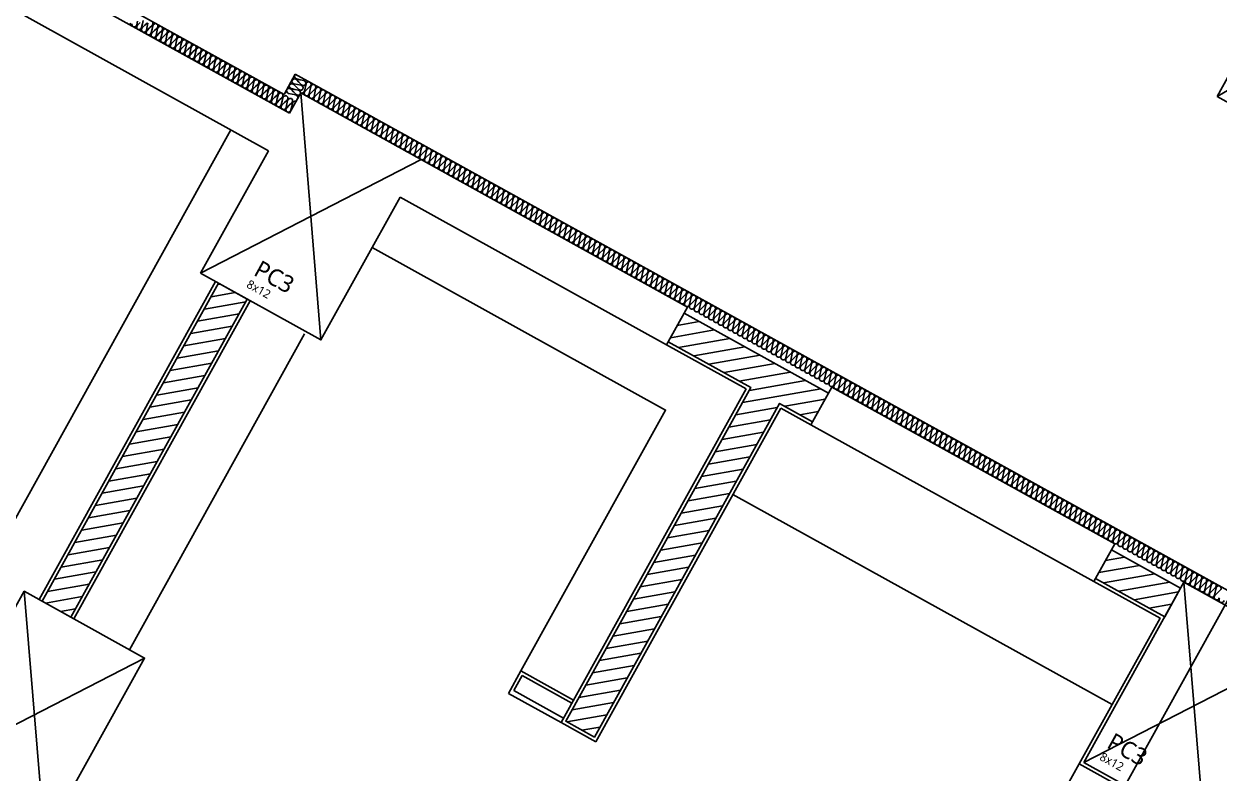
# Model space of a CAD drawing. Header units: millimetres. Extents: x -21000 to 567700, y 435000 to 850800.
# Drawn here: x 264823 to 271770, y 616824 to 621182 of the extents above; entities that cross this region are included whole.
import ezdxf
from ezdxf.xclip import XClip

# ---------------------------------------------------------------- set-up
doc = ezdxf.new("R2010")
doc.units = ezdxf.units.MM
doc.header["$LTSCALE"] = 700
doc.header["$XCLIPFRAME"] = 2
doc.linetypes.add('AB_Pbase$0$주차장기둥$0$CEN', pattern=[62, 60, -1, 0, -1])
doc.layers.get('0').update_dxf_attribs({"color": 2})
doc.layers.add('AB_Pbase$0$CON-106-B2F$0$DEFPOINT', color=247, linetype='Continuous', plot=False)
for name, color, linetype in [('AB_Pbase$0$FIN', 6, 'Continuous'), ('AB_Pbase$0$HAT-BR', 5, 'Continuous'), ('AB_Pbase$0$I-EWAI_FL_STUD', 4, 'Continuous'), ('AB_Pbase$0$INS', 8, 'Continuous'), ('AB_Pbase$0$O-F-BATH', 6, 'Continuous'), ('AB_Pbase$0$WAL', 3, 'Continuous'), ('AB_Pbase$0$XR_지하2층 평면도$0$FIN', 8, 'Continuous'), ('AB_Pbase$0$주차장기둥$0$CEN_P', 244, 'AB_Pbase$0$주차장기둥$0$CEN')]:
    doc.layers.add(name, color=color, linetype=linetype)
doc.styles.add('AB_Pbase$0$CON-106-B2F$0$맑은고딕', font='malgun.ttf')

# ---------------------------------------------------------------- blocks, each defined once
blk = doc.blocks.new('AB_Pbase$0$CON-106-B2F')
for p, q in [((-8820, 6440), (-8820, 4670)), ((-8570, 4670), (-8570, 6440)), ((-8435, 4670), (-8570, 4670)), ((-8435, 4670), (-8435, 2100)), ((-8685, 2100), (-8685, 3870)), ((-8435, 2100), (-8685, 2100))]:
    blk.add_line(p, q)
for points in [[(-12950, 4670), (-12950, 3870), (-11750, 3870), (-11750, 4670), (-12950, 4670)], [(-9635, 4670), (-9635, 3870), (-8685, 3870)], [(-8820, 4670), (-9635, 4670)], [(-5870, 0), (-5870, -600), (-5120, -600)], [(-5470, 0), (-5870, 0)], [(-9635, -1199.9), (-9635, -1999.9), (-8435, -1999.9), (-8435, -1199.9), (-9635, -1199.9)]]:
    blk.add_lwpolyline(points)
blk.add_lwpolyline([(-8435, 1140), (-8685, 1140), (-8685, -740), (-8435, -740)], close=True)
at = {"layer": 'AB_Pbase$0$CON-106-B2F$0$DEFPOINT', "color": 190}
for p, q in [((-11750, 4670), (-12950, 3870)), ((-11750, 3870), (-12950, 4670)), ((-8435, 4670), (-9635, 3870)), ((-8435, 3870), (-9635, 4670)), ((-4870, -600), (-5870, 0)), ((-8435, -1199.9), (-9635, -1999.9)), ((-8435, -1999.9), (-9635, -1199.9))]:
    blk.add_line(p, q, dxfattribs=at)
at = {"layer": 'AB_Pbase$0$CON-106-B2F$0$DEFPOINT', "color": 6, "style": 'AB_Pbase$0$CON-106-B2F$0$맑은고딕'}
for s, height, p in [('8x12', 50, (-9576.9, 4402.6)), ('PC3', 100, (-9494.9, 4402.6)), ('8x12', 50, (-9576.9, -1267.3)), ('PC3', 100, (-9494.9, -1267.3))]:
    blk.add_text(s, height=height, rotation=270, dxfattribs=at).set_placement(p)
blk = doc.blocks.new('AB_Pbase$0$CON-106-B1F')
blk.add_blockref('AB_Pbase$0$CON-106-B2F', (0, 0))
blk = doc.blocks.new('AB_Pbase$0$지하1층 동골조')
at = {"rotation": 60.99999813646934}
blk.add_blockref('AB_Pbase$0$CON-106-B1F', (127660.4, -14071), dxfattribs=at)
blk = doc.blocks.new('AB_Pbase$0$주차장기둥$0$cen 2bl 지하')
at = {"layer": 'AB_Pbase$0$주차장기둥$0$CEN_P', "color": 5}
blk.add_line((-39385.7, 65032.3), (-39385.7, 259360.7), dxfattribs=at)
blk = doc.blocks.new('AB_Pbase$0$주차장기둥')
at = {"rotation": 1.99999810188403}
blk.add_blockref('AB_Pbase$0$주차장기둥$0$cen 2bl 지하', (36991.8, -11666.7), dxfattribs=at)
blk = doc.blocks.new('AB_Pbase')
at = {"layer": 'AB_Pbase$0$HAT-BR'}
h = blk.add_hatch(dxfattribs=at)
h.set_pattern_fill('ANSI31', color=256, scale=20, angle=145)
h.paths.add_polyline_path([(235929.4, 604527.6), (236063.8, 604661.9), (238153, 602571.6), (240063.6, 606018.4), (240229.8, 605926.3), (238280.5, 602409.7), (237010.4, 601140.3), (237826.9, 600323.4), (237692.5, 600189.1), (236741.7, 601140.4), (238029, 602427)])
h.paths.add_polyline_path([(238632.8, 599517.1), (232550.1, 593437.5), (232684.4, 593303.2), (238767.1, 599382.7)])
h.paths.add_polyline_path([(239573, 598576.4), (244422.5, 593724.3), (238339.7, 587644.8), (238205.4, 587779.2), (244153.8, 593724.4), (239438.6, 598442)])
h.paths.add_polyline_path([(253366.3, 576146.8), (254890.9, 574621.3), (254756.5, 574487), (253231.9, 576012.5)], flags=17)
h.paths.add_polyline_path([(246954.3, 581883.1), (245525.6, 580455.2), (245391.3, 580589.5), (246820, 582017.5)])
h.paths.add_polyline_path([(247173.6, 582371), (252407.6, 587602.2), (252541.9, 587467.8), (247308, 582236.6)])
h.paths.add_polyline_path([(260580.1, 582120.7), (261142.4, 583135.1), (260976.2, 583227.2), (260414, 582212.8)], flags=17)
h.paths.add_polyline_path([(263886.9, 576046.1), (264234.4, 575698.5), (264194.3, 575658.4), (265114.4, 575148.5), (265206.5, 575314.6)])
edge = h.paths.add_edge_path()
edge.add_line((263638.9, 581842.7), (261303.6, 583137.2))
edge.add_line((261303.6, 583137.2), (261395.8, 583303.3))
edge.add_line((261395.8, 583303.3), (265930.7, 580789.6))
edge.add_line((265930.7, 580789.6), (269809.1, 587786.6))
edge.add_line((269809.1, 587786.6), (269975.3, 587694.4))
edge.add_line((269975.3, 587694.4), (266096.8, 580697.5))
edge.add_line((266096.8, 580697.5), (266534.1, 580455.1))
edge.add_line((266534.1, 580455.1), (266442, 580288.9))
edge.add_line((266442, 580288.9), (263805.1, 581750.6))
edge.add_line((263638.9, 581842.7), (262485.1, 579761.3))
edge.add_line((263805.1, 581750.6), (261405.4, 577421.6))
edge.add_line((262393, 579595.1), (259935.3, 580957.4))
edge.add_line((262485.1, 579761.3), (259861.3, 581215.7))
edge.add_line((262393, 579595.1), (261239.3, 577513.7))
edge.add_line((259861.3, 581215.7), (259168.1, 579965.2))
edge.add_line((259334.3, 579873.1), (259168.1, 579965.2))
edge.add_line((259935.3, 580957.4), (259334.3, 579873.1))
edge.add_line((261239.3, 577513.7), (258615.4, 578968.1))
edge.add_line((258615.4, 578968.1), (258523.3, 578802))
edge.add_line((258523.3, 578802), (263739.4, 575910.6))
edge.add_line((263739.4, 575910.6), (263879.2, 576050.4))
edge.add_line((263879.2, 576050.4), (261405.4, 577421.6))
edge = h.paths.add_edge_path()
edge.add_line((273761.7, 610263.5), (273411.9, 610457.4))
edge.add_line((273411.9, 610457.4), (273281, 610221.2))
edge.add_line((273281, 610221.2), (271837.9, 611021.2))
edge.add_line((271837.9, 611021.2), (270579.8, 608751.5))
edge.add_line((270579.8, 608751.5), (267899.1, 610237.5))
edge.add_line((267899.1, 610237.5), (268345.1, 611042.1))
edge.add_line((268345.1, 611042.1), (267907.8, 611284.5))
edge.add_line((267907.8, 611284.5), (267461.8, 610479.9))
edge.add_line((267461.8, 610479.9), (264676.1, 612024))
edge.add_line((264676.1, 612024), (266867.4, 615977.3))
edge.add_line((266867.4, 615977.3), (266701.3, 616069.4))
edge.add_line((266701.3, 616069.4), (265295.3, 613533))
edge.add_line((265295.3, 613533), (264945.5, 613726.9))
edge.add_line((264945.5, 613726.9), (264853.4, 613560.7))
edge.add_line((264853.4, 613560.7), (265203.2, 613366.8))
edge.add_line((265203.2, 613366.8), (264417.8, 611949.9))
edge.add_line((264417.8, 611949.9), (276229.5, 605402.6))
edge.add_line((276229.5, 605402.6), (278088.8, 608756.8))
edge.add_line((278088.8, 608756.8), (278565.5, 608492.5))
edge.add_line((278565.5, 608492.5), (278798.2, 608912.4))
edge.add_line((278798.2, 608912.4), (278719.4, 608956))
edge.add_line((278719.4, 608956), (278578.9, 608702.3))
edge.add_line((278578.9, 608702.3), (278093.4, 608971.4))
edge.add_line((278093.4, 608971.4), (278825.5, 610292.1))
edge.add_line((278825.5, 610292.1), (278746.8, 610335.7))
edge.add_line((278746.8, 610335.7), (278092.3, 609155))
edge.add_line((278092.3, 609155), (277414.5, 609530.7))
edge.add_line((277414.5, 609530.7), (277370.8, 609452))
edge.add_line((277370.8, 609452), (278048.7, 609076.3))
edge.add_line((278048.7, 609076.3), (276155.5, 605660.9))
edge.add_line((276155.5, 605660.9), (275027.2, 606286.3))
edge.add_line((275027.2, 606286.3), (275473.2, 607090.9))
edge.add_line((275473.2, 607090.9), (275394.5, 607134.6))
edge.add_line((275394.5, 607134.6), (274948.5, 606329.9))
edge.add_line((274948.5, 606329.9), (274668.6, 606485.1))
edge.add_line((274668.6, 606485.1), (275114.6, 607289.7))
edge.add_line((275114.6, 607289.7), (275035.9, 607333.3))
edge.add_line((275035.9, 607333.3), (274589.9, 606528.7))
edge.add_line((274589.9, 606528.7), (270746, 608659.4))
edge.add_line((270746, 608659.4), (271911.9, 610762.9))
edge.add_line((271911.9, 610762.9), (273538.7, 609861.1))
edge.add_line((273538.7, 609861.1), (273766.6, 610272.2))
h.paths.add_polyline_path([(249823.9, 630123.9), (248214.6, 631015.9), (248122.5, 630849.7), (249731.8, 629957.7)])
h.paths.add_polyline_path([(264448.6, 621462.8), (264706.6, 621319.7), (264798.7, 621485.9), (263959.1, 621951.3), (263866.9, 621785.1), (264282.4, 621554.9), (263271.6, 619731.3), (263437.7, 619639.2)])
h.paths.add_polyline_path([(269499.6, 619034.5), (268660, 619499.9), (268567.9, 619333.7), (269048.9, 619067.1), (267972.6, 617125.4), (268138.8, 617033.3), (269215.1, 618975), (269407.5, 618868.3)])
h.paths.add_polyline_path([(278950.9, 618872.1), (277573.4, 619635.6), (275440.2, 615787.3), (272265.3, 617547.2), (272173.2, 617381), (274499.7, 616091.4), (273527.6, 614337.8), (273693.8, 614245.7), (274665.9, 615999.3), (276004, 615257.5), (276166.4, 615550.5), (275676.7, 615822), (277647.4, 619377.4), (278858.8, 618705.9)])
h.paths.add_polyline_path([(271683.5, 616497.6), (271517.4, 616589.7), (270492, 614739.9), (270658.2, 614647.8)])
h.paths.add_polyline_path([(266121, 619581), (265095.6, 617731.2), (264929.4, 617823.3), (265954.8, 619673.1)])
h.paths.add_polyline_path([(264405.1, 617124.9), (264497.2, 617291.1), (264296.1, 617402.6), (264203.9, 617236.4)])
edge = h.paths.add_edge_path()
edge.add_line((261140, 623342.4), (261232.1, 623508.6))
edge.add_line((261232.1, 623508.6), (257484.4, 625586))
edge.add_line((257484.4, 625586), (257392.3, 625419.8))
edge.add_line((257392.3, 625419.8), (258756.7, 624663.5))
edge.add_line((258756.7, 624663.5), (257030.8, 621549.9))
edge.add_line((257030.8, 621549.9), (255666.4, 622306.2))
edge.add_line((255666.4, 622306.2), (255622.7, 622227.5))
edge.add_line((255622.7, 622227.5), (256987.1, 621471.2))
edge.add_line((256987.1, 621471.2), (256735, 621016.4))
edge.add_line((256735, 621016.4), (256813.8, 620972.7))
edge.add_line((256813.8, 620972.7), (258835.4, 624619.9))
edge.add_line((258835.4, 624619.9), (261140, 623342.4))
h.paths.add_polyline_path([(252295.3, 623557.4), (252251.7, 623478.7), (252800.5, 623174.5), (252844.1, 623253.2)], flags=17)
h.paths.add_polyline_path([(278024, 614023.5), (278741.6, 615317.9), (277798.7, 613617.1), (277877.5, 613573.4), (278119.7, 614010.5), (279335.4, 613336.6), (279379.1, 613415.3), (278163.4, 614089.2), (278820.3, 615274.3), (278741.6, 615317.9)])
h.paths.add_polyline_path([(276999.8, 611990.1), (277047.9, 611963.4), (276926.7, 611744.8), (276799.9, 611815.1), (277163.5, 612471), (277242.2, 612427.4)], flags=17)
h.paths.add_polyline_path([(275349.5, 612653.4), (275456.1, 612845.8), (275766.5, 612673.7), (275659.8, 612481.3)], flags=17)
h.paths.add_polyline_path([(274915.1, 612859.8), (274748.9, 612952), (274506.5, 612514.6), (274672.7, 612422.5)], flags=17)
h.paths.add_polyline_path([(279024.5, 610867.8), (280144.5, 612888.1), (280223.2, 612844.5), (279103.3, 610824.1)])
h.paths.add_polyline_path([(279601.8, 610547.8), (280721.7, 612568.2), (280800.4, 612524.5), (279680.5, 610504.2)])
edge = h.paths.add_edge_path()
edge.add_line((268115.9, 579441.1), (268710.6, 579111.4))
edge.add_line((268710.6, 579111.4), (268676.7, 579050.2))
edge.add_line((268676.7, 579050.2), (271436.1, 577520.6))
edge.add_line((271436.1, 577520.6), (271470, 577581.9))
edge.add_line((271470, 577581.9), (271528.2, 577686.8))
edge.add_line((271528.2, 577686.8), (268174.1, 579546.1))
edge.add_line((268174.1, 579546.1), (268115.9, 579441.1))
h.paths.add_polyline_path([(252546, 576288.4), (251117.3, 574860.5), (254615.6, 571360.4), (257807.1, 577118), (257640.9, 577210.2), (255736.8, 573775), (255682.7, 573829.2), (255548.3, 573694.9), (255641, 573602.1), (254521.2, 571582.1), (251315.3, 574789.7), (252680.4, 576154.1)])
h.paths.add_polyline_path([(254748.7, 622094.5), (254457.8, 621569.8), (254624, 621477.7), (254914.9, 622002.4)], flags=17)
h.paths.add_polyline_path([(260390.1, 620339.5), (260224, 620431.6), (261377.8, 622513.2), (261544, 622421.1)])
h.paths.add_polyline_path([(246694.2, 601788.4), (244262.8, 603136.2), (244354.9, 603302.4), (246786.3, 601954.6)])
h.paths.add_polyline_path([(264513.8, 616681.6), (263362.4, 614604.4), (263948.4, 614279.6), (263856.3, 614113.4), (262500.6, 614864.9), (262592.7, 615031.1), (263196.2, 614696.5), (264347.6, 616773.8)])
h.paths.add_polyline_path([(251505.8, 616203), (251413.7, 616036.9), (267384.3, 607184.2), (267476.4, 607350.4)])
h.paths.add_polyline_path([(271057.7, 605148), (274188.8, 603412.4), (272429, 600237.5), (270189.9, 601478.7), (270097.8, 601312.5), (274624, 598803.6), (274716.1, 598969.8), (272595.1, 600145.4), (274355, 603320.3), (277464.3, 601596.8), (270405.5, 588862.3), (265870.5, 591376.1), (265778.4, 591209.9), (270479.5, 588604), (277722.6, 601670.9), (271149.8, 605314.2)])
h.paths.add_polyline_path([(255481.8, 630440.5), (255389.7, 630274.4), (255792, 630051.4), (254296.4, 627353.1), (254375.1, 627309.5), (255870.8, 630007.7), (258726.4, 628424.8), (257230.8, 625726.6), (257396.9, 625634.5), (258984.7, 628498.9)])
h.paths.add_polyline_path([(252754.7, 624571.9), (253714.6, 626303.6), (253793.4, 626260), (252833.4, 624528.2)])
h.paths.add_polyline_path([(271454, 617733.9), (271546.1, 617900.1), (271143.9, 618123.1), (271051.8, 617956.9)])
h.paths.add_polyline_path([(274129.6, 612597.8), (274173.2, 612676.5), (272975, 613340.7), (272679.2, 612807.2), (272845.4, 612715.1), (273097.5, 613169.9)], flags=17)
h.paths.add_polyline_path([(261119, 615848), (261285.2, 615755.9), (262691.1, 618292.3), (262525, 618384.4)])
h.paths.add_polyline_path([(261302.7, 615746.2), (261210.6, 615580), (261503.6, 615417.6), (261595.7, 615583.7)], flags=17)
h.paths.add_polyline_path([(260779.6, 615235.7), (260945.8, 615143.6), (260407.7, 614172.8), (247559.5, 621294.6), (247428.3, 621367.4), (245110.6, 622652.1), (245202.7, 622818.3), (246042.3, 622352.9), (246488.4, 623157.5), (246654.5, 623065.4), (246208.5, 622260.8), (248062.7, 621233), (249400.8, 623646.9), (248952.5, 623895.4), (248996.2, 623974.1), (249984.5, 623426.3), (249940.9, 623347.5), (249479.5, 623603.3), (248141.4, 621189.3), (250017.5, 620149.4), (251359.6, 622570.7), (250948.5, 622798.5), (250988.1, 622869.9), (251939.3, 622342.7), (251895.6, 622264), (251434.3, 622519.7), (250096.2, 620105.8), (252811.9, 618600.4), (253257.9, 619405.1), (253336.6, 619361.5), (252890.6, 618556.8), (253257.9, 618353.2), (254159.7, 619980), (253792.3, 620183.6), (253676, 619973.7), (253597.3, 620017.3), (253905.1, 620572.7), (254071.3, 620480.6), (253971.9, 620301.3), (254627.9, 619937.7), (254535.8, 619771.5), (254238.4, 619936.4), (253336.7, 618309.6), (254613.6, 617601.7), (255607.5, 619394.7), (255773.6, 619302.6), (254779.8, 617509.6), (260333.6, 614431.1)])
h.paths.add_polyline_path([(251257.3, 624727.3), (251091.2, 624819.4), (250887.5, 624452.1), (248071, 626013.3), (247978.9, 625847.1), (247979.1, 625847), (246827.7, 623769.8), (246993.9, 623677.6), (248145.3, 625754.9), (251552, 623866.5), (251644.1, 624032.7), (251053.7, 624359.9)])
h.paths.add_polyline_path([(239278.8, 608614.4), (239444.9, 608522.3), (239503.1, 608627.2), (240058.5, 608319.4), (240150.6, 608485.5), (239595.2, 608793.4), (239937, 609410), (239416.6, 609698.5), (239373, 609619.7), (239727.2, 609423.4)], flags=17)
h.paths.add_polyline_path([(249096, 617321.6), (249188.1, 617487.8), (246328.1, 619073.1), (246196.9, 619145.8), (244727.6, 619960.3), (244635.4, 619794.1)])
h.paths.add_polyline_path([(244912.1, 609773.6), (245004.2, 609939.8), (238523.3, 613532.3), (235245.5, 607619), (234042, 606416.1), (235434.6, 605022.7), (235569, 605157.1), (234240, 606486.8), (235318, 607564.2), (236122.2, 609014.9), (238706.7, 607582.3), (238270.4, 606795.2), (238991.9, 606395.2), (239084, 606561.4), (238528.6, 606869.2), (239047.4, 607805.1), (238881.2, 607897.2), (238798.8, 607748.5), (238357.1, 607993.3), (239086.7, 609309.6), (239008, 609353.3), (238278.4, 608037), (236214.3, 609181.1), (238509.9, 613322.4), (242795.5, 610946.9), (241038.1, 607776.4), (241204.2, 607684.3), (242961.7, 610854.8)])
h.paths.add_polyline_path([(254770.9, 631457.8), (254937, 631365.6), (255145.7, 631742.1), (254979.5, 631834.2)])
h.paths.add_polyline_path([(254539.5, 630648.5), (254373.3, 630740.6), (254143, 630325.1), (253548.3, 630654.8), (253504.7, 630576.1), (254099.4, 630246.4), (253042.5, 628339.7), (251765.6, 629047.6), (252822.5, 630954.2), (252848.7, 630939.7), (252892.3, 631018.4), (252787.4, 631076.6), (251686.9, 629091.2), (250436.1, 629784.5), (250344, 629618.3), (251594.7, 628925), (250494.2, 626939.6), (250599.2, 626881.5), (250642.8, 626960.2), (250616.6, 626974.7), (251673.5, 628881.4), (252950.4, 628173.6), (251893.5, 626266.9), (251298.8, 626596.6), (251255.1, 626517.9), (251849.9, 626188.2), (251488.7, 625536.6), (251654.9, 625444.5)])
at = {"layer": 'AB_Pbase$0$FIN'}
for p, q in [((266335, 620771.5), (262325, 622994.3)), ((266400.4, 620889.6), (266335, 620771.5)), ((275409, 615896.1), (266400.4, 620889.6)), ((264911.9, 617833), (265937.3, 619682.8)), ((265113.1, 617721.5), (266138.5, 619571.3)), ((268558.2, 619316.2), (269021.7, 619059.3)), ((269021.7, 619059.3, 0), (267945.5, 617117.6, 0)), ((268146.6, 617006.1, 0), (269222.9, 618947.8, 0)), ((269222.9, 618947.8), (269397.8, 618850.8)), ((268944.1, 618444.9, 0), (271148.1, 617223.2, 0)), ((267945.5, 617117.6, 0), (268146.6, 617006.1, 0)), ((269950.7, 615062.8, 0), (270956.6, 616877.7, 0))]:
    blk.add_line(p, q, dxfattribs=at)
at = {"layer": 'AB_Pbase$0$FIN', "elevation": 0}
blk.add_lwpolyline([(271042.1, 617939.4), (271426.8, 617726.1), (270956.6, 616877.7), (271490.2, 616581.9), (270484.2, 614767.1), (269950.7, 615062.8), (269349.5, 613978.3), (270084.2, 613571.1), (272181, 617353.8)], dxfattribs=at)
at = {"layer": 'AB_Pbase$0$I-EWAI_FL_STUD'}
for p, q in [((267671.4, 617303.9, 0), (267719.9, 617391.3, 0)), ((268008.5, 617231.3, 0), (267719.9, 617391.3, 0)), ((267960, 617143.9, 0), (267671.4, 617303.9, 0))]:
    blk.add_line(p, q, dxfattribs=at)
at = {"layer": 'AB_Pbase$0$INS'}
for points in [[(266404.7, 620732.4), (266396.8, 620733.6), (266388, 620729.3), (266383.7, 620721.6), (266379.3, 620701.2), (266374.8, 620680.8), (266370.6, 620673.1), (266362.5, 620668.5), (266353.2, 620669.9), (266347.1, 620677), (266346.1, 620686.7), (266350.3, 620694.4), (266365.3, 620709), (266380.2, 620723.6), (266384.5, 620731.3), (266384.2, 620740.6), (266378, 620747.7), (266368.8, 620749.1), (266360, 620744.8), (266355.7, 620737.1), (266351.3, 620716.7), (266346.9, 620696.3), (266342.6, 620688.6), (266334.5, 620684), (266325.3, 620685.4), (266319.1, 620692.5), (266318.1, 620702.2), (266322.4, 620709.9), (266337.3, 620724.5), (266352.2, 620739.1), (266356.5, 620746.8), (266356.2, 620756.1), (266350.1, 620763.2), (266340.8, 620764.6), (266332, 620760.4), (266327.8, 620752.7), (266323.3, 620732.3), (266318.9, 620711.9), (266314.6, 620704.2), (266306.5, 620699.5), (266297.3, 620701), (266291.1, 620708), (266290.1, 620717.7), (266294.4, 620725.4), (266309.3, 620740), (266324.3, 620754.6), (266328.5, 620762.3), (266328.2, 620771.6), (266322.1, 620778.7), (266312.8, 620780.2), (266304, 620775.9), (266299.8, 620768.2), (266295.3, 620747.8), (266290.9, 620727.4), (266286.6, 620719.7), (266278.5, 620715), (266269.3, 620716.5), (266263.1, 620723.5), (266262.1, 620733.3), (266266.4, 620740.9), (266281.3, 620755.5), (266296.3, 620770.1), (266300.5, 620777.8), (266300.2, 620787.1), (266294.1, 620794.2), (266284.8, 620795.7), (266276.1, 620791.4), (266271.8, 620783.7), (266267.3, 620763.3), (266262.9, 620742.9), (266258.6, 620735.2), (266250.5, 620730.5), (266241.3, 620732), (266235.2, 620739.1), (266234.1, 620748.8), (266238.4, 620756.5), (266253.3, 620771), (266268.3, 620785.6), (266272.6, 620793.3), (266272.2, 620802.6), (266266.1, 620809.7), (266256.8, 620811.2), (266248.1, 620806.9), (266243.8, 620799.2), (266239.3, 620778.8), (266234.9, 620758.4), (266230.6, 620750.7), (266222.6, 620746), (266213.3, 620747.5), (266207.2, 620754.6), (266206.1, 620764.3), (266210.4, 620772), (266225.4, 620786.6), (266240.3, 620801.1), (266244.6, 620808.8), (266244.2, 620818.2), (266238.1, 620825.2), (266228.9, 620826.7), (266220.1, 620822.4), (266215.8, 620814.7), (266211.4, 620794.3), (266206.9, 620773.9), (266202.6, 620766.2), (266194.6, 620761.5), (266185.3, 620763), (266179.2, 620770.1), (266178.2, 620779.8), (266182.4, 620787.5), (266197.4, 620802.1), (266212.3, 620816.7), (266216.6, 620824.4), (266216.3, 620833.7), (266210.1, 620840.7), (266200.9, 620842.2), (266192.1, 620837.9), (266187.8, 620830.2), (266183.4, 620809.8), (266178.9, 620789.4), (266174.7, 620781.7), (266166.6, 620777.1), (266157.3, 620778.5), (266151.2, 620785.6), (266150.2, 620795.3), (266154.4, 620803), (266169.4, 620817.6), (266184.3, 620832.2), (266188.6, 620839.9), (266188.3, 620849.2), (266182.1, 620856.3), (266172.9, 620857.7), (266164.1, 620853.4), (266159.8, 620845.7), (266155.4, 620825.3), (266150.9, 620804.9), (266146.7, 620797.2), (266138.6, 620792.6), (266129.3, 620794), (266123.2, 620801.1), (266122.2, 620810.8), (266126.4, 620818.5), (266141.4, 620833.1), (266156.3, 620847.7), (266160.6, 620855.4), (266160.3, 620864.7), (266154.1, 620871.8), (266144.9, 620873.2), (266136.1, 620869), (266131.8, 620861.3), (266127.4, 620840.9), (266122.9, 620820.5), (266118.7, 620812.8), (266110.6, 620808.1), (266101.4, 620809.6), (266095.2, 620816.6), (266094.2, 620826.3), (266098.5, 620834), (266113.4, 620848.6), (266128.3, 620863.2), (266132.6, 620870.9), (266132.3, 620880.2), (266126.1, 620887.3), (266116.9, 620888.8), (266108.1, 620884.5), (266103.9, 620876.8), (266099.4, 620856.4), (266095, 620836), (266090.7, 620828.3), (266082.6, 620823.6), (266073.4, 620825.1), (266067.2, 620832.1), (266066.2, 620841.8), (266070.5, 620849.5), (266085.4, 620864.1), (266100.4, 620878.7), (266104.6, 620886.4), (266104.3, 620895.7), (266098.2, 620902.8), (266088.9, 620904.3), (266080.1, 620900), (266075.9, 620892.3), (266071.4, 620871.9), (266067, 620851.5), (266062.7, 620843.8), (266054.6, 620839.1), (266045.4, 620840.6), (266039.2, 620847.7), (266038.2, 620857.4), (266042.5, 620865.1), (266057.4, 620879.6), (266072.4, 620894.2), (266076.6, 620901.9), (266076.3, 620911.2), (266070.2, 620918.3), (266060.9, 620919.8), (266052.1, 620915.5), (266047.9, 620907.8), (266043.4, 620887.4), (266039, 620867), (266034.7, 620859.3), (266026.6, 620854.6), (266017.4, 620856.1), (266011.2, 620863.2), (266010.2, 620872.9), (266014.5, 620880.6), (266029.4, 620895.2), (266044.4, 620909.7), (266048.6, 620917.4), (266048.3, 620926.8), (266042.2, 620933.8), (266032.9, 620935.3), (266024.2, 620931), (266019.9, 620923.3), (266015.4, 620902.9), (266011, 620882.5), (266006.7, 620874.8), (265998.7, 620870.1), (265989.4, 620871.6), (265983.3, 620878.7), (265982.2, 620888.4), (265986.5, 620896.1), (266001.5, 620910.7), (266016.4, 620925.3), (266020.7, 620933), (266020.3, 620942.3), (266014.2, 620949.3), (266004.9, 620950.8), (265996.2, 620946.5), (265991.9, 620938.8), (265987.5, 620918.4), (265983, 620898), (265978.7, 620890.3), (265970.7, 620885.7), (265961.4, 620887.1), (265955.3, 620894.2), (265954.3, 620903.9), (265958.5, 620911.6), (265973.5, 620926.2), (265988.4, 620940.8), (265992.7, 620948.5), (265992.4, 620957.8), (265986.2, 620964.9), (265977, 620966.3), (265968.2, 620962), (265963.9, 620954.3), (265959.5, 620933.9), (265955, 620913.5), (265950.8, 620905.8), (265942.7, 620901.2), (265933.4, 620902.6), (265927.3, 620909.7), (265926.3, 620919.4), (265930.5, 620927.1), (265945.5, 620941.7), (265960.4, 620956.3), (265964.7, 620964), (265964.4, 620973.3), (265958.2, 620980.4), (265949, 620981.8), (265940.2, 620977.6), (265935.9, 620969.9), (265931.5, 620949.5), (265927, 620929.1), (265922.8, 620921.4), (265914.7, 620916.7), (265905.4, 620918.2), (265899.3, 620925.2), (265898.3, 620934.9), (265902.5, 620942.6), (265917.5, 620957.2), (265932.4, 620971.8), (265936.7, 620979.5), (265936.4, 620988.8), (265930.2, 620995.9), (265921, 620997.3), (265912.2, 620993.1), (265907.9, 620985.4), (265903.5, 620965), (265899, 620944.6), (265894.8, 620936.9), (265886.7, 620932.2), (265877.5, 620933.7), (265871.3, 620940.7), (265870.3, 620950.4), (265874.6, 620958.1), (265889.5, 620972.7), (265904.4, 620987.3), (265908.7, 620995), (265908.4, 621004.3), (265902.2, 621011.4), (265893, 621012.9), (265884.2, 621008.6), (265880, 621000.9), (265875.5, 620980.5), (265871.1, 620960.1), (265866.8, 620952.4), (265858.7, 620947.7), (265849.5, 620949.2), (265843.3, 620956.2), (265842.3, 620966), (265846.6, 620973.7), (265861.5, 620988.2), (265876.5, 621002.8), (265880.7, 621010.5), (265880.4, 621019.8), (265874.3, 621026.9), (265865, 621028.4), (265856.2, 621024.1), (265852, 621016.4), (265847.5, 620996), (265843.1, 620975.6), (265838.8, 620967.9), (265830.7, 620963.2), (265821.5, 620964.7), (265815.3, 620971.8), (265814.3, 620981.5), (265818.6, 620989.2), (265833.5, 621003.8), (265848.5, 621018.3), (265852.7, 621026), (265852.4, 621035.4), (265846.3, 621042.4), (265837, 621043.9), (265828.2, 621039.6), (265824, 621031.9), (265819.5, 621011.5), (265815.1, 620991.1), (265810.8, 620983.4), (265802.7, 620978.7), (265793.5, 620980.2), (265787.3, 620987.3), (265786.3, 620997), (265790.6, 621004.7), (265805.5, 621019.3), (265820.5, 621033.9), (265824.7, 621041.5), (265824.4, 621050.9), (265818.3, 621057.9), (265809, 621059.4), (265800.3, 621055.1), (265796, 621047.4), (265791.5, 621027), (265787.1, 621006.6), (265782.8, 620998.9), (265774.8, 620994.3), (265765.5, 620995.7), (265759.4, 621002.8), (265758.3, 621012.5), (265762.6, 621020.2), (265777.5, 621034.8), (265792.5, 621049.4), (265796.8, 621057.1), (265796.4, 621066.4), (265790.3, 621073.5), (265781, 621074.9), (265772.3, 621070.6), (265768, 621062.9), (265763.6, 621042.5), (265759.1, 621022.1), (265754.8, 621014.4), (265746.8, 621009.8), (265737.5, 621011.2), (265731.4, 621018.3), (265730.4, 621028), (265734.6, 621035.7), (265749.6, 621050.3), (265764.5, 621064.9), (265768.8, 621072.6), (265768.5, 621081.9), (265762.3, 621089), (265753.1, 621090.4), (265744.3, 621086.2), (265740, 621078.5), (265735.6, 621058.1), (265731.1, 621037.7), (265726.9, 621030), (265718.8, 621025.3), (265709.5, 621026.8), (265703.4, 621033.8), (265702.4, 621043.5), (265706.6, 621051.2), (265721.6, 621065.8), (265736.5, 621080.4), (265740.8, 621088.1), (265740.5, 621097.4), (265734.3, 621104.5), (265725.1, 621105.9), (265716.3, 621101.7), (265712, 621094), (265707.6, 621073.6), (265703.1, 621053.2), (265698.9, 621045.5), (265690.8, 621040.8), (265681.5, 621042.3), (265675.4, 621049.3), (265674.4, 621059), (265678.6, 621066.7), (265693.6, 621081.3), (265708.5, 621095.9), (265712.8, 621103.6), (265712.5, 621112.9), (265706.3, 621120), (265697.1, 621121.5), (265688.3, 621117.2), (265684, 621109.5), (265679.6, 621089.1), (265675.1, 621068.7), (265670.9, 621061), (265662.8, 621056.3), (265653.6, 621057.8), (265647.4, 621064.8), (265646.4, 621074.6), (265650.7, 621082.3), (265665.6, 621096.8), (265680.5, 621111.4), (265684.8, 621119.1), (265684.5, 621128.4), (265678.3, 621135.5), (265669.1, 621137), (265660.3, 621132.7), (265656.1, 621125), (265651.6, 621104.6), (265647.2, 621084.2), (265642.9, 621076.5), (265634.8, 621071.8), (265625.6, 621073.3), (265619.4, 621080.4), (265618.4, 621090.1), (265622.7, 621097.8), (265637.6, 621112.4), (265652.6, 621126.9), (265656.8, 621134.6), (265656.5, 621144), (265650.4, 621151), (265641.1, 621152.5), (265632.3, 621148.2), (265628.1, 621140.5), (265623.6, 621120.1), (265619.2, 621099.7), (265614.9, 621092), (265606.8, 621087.3), (265597.6, 621088.8), (265591.4, 621095.9), (265590.4, 621105.6), (265594.7, 621113.3), (265609.6, 621127.9), (265624.6, 621142.4), (265628.8, 621150.1), (265628.5, 621159.5), (265622.4, 621166.5), (265613.1, 621168), (265604.3, 621163.7), (265600.1, 621156), (265595.6, 621135.6), (265591.2, 621115.2), (265586.9, 621107.5), (265578.8, 621102.9), (265569.6, 621104.3), (265563.4, 621111.4), (265562.4, 621121.1), (265566.7, 621128.8), (265581.6, 621143.4), (265596.6, 621158), (265600.8, 621165.7), (265600.5, 621175), (265594.4, 621182), (265585.1, 621183.5), (265576.4, 621179.2), (265572.1, 621171.5), (265567.6, 621151.1), (265563.2, 621130.7), (265558.9, 621123), (265550.8, 621118.4), (265541.6, 621119.8), (265535.5, 621126.9), (265534.4, 621136.6), (265538.7, 621144.3), (265553.6, 621158.9), (265568.6, 621173.5), (265572.9, 621181.2), (265572.5, 621190.5)], [(265544.1, 621187.1), (265539.7, 621166.6), (265535.2, 621146.2), (265530.9, 621138.6), (265522.9, 621133.9), (265513.6, 621135.3), (265507.5, 621142.4), (265506.4, 621152.1), (265510.7, 621159.8), (265525.7, 621174.4), (265540.6, 621189)], [(265516.1, 621202.6), (265511.7, 621182.2), (265507.2, 621161.8), (265502.9, 621154.1), (265494.9, 621149.4), (265485.6, 621150.9), (265479.5, 621157.9), (265478.5, 621167.6), (265482.7, 621175.3), (265497.7, 621189.9)], [(265483.7, 621197.7), (265479.2, 621177.3), (265475, 621169.6), (265466.9, 621164.9), (265457.6, 621166.4), (265451.5, 621173.4), (265450.5, 621183.2)], [(265447, 621185.1), (265438.9, 621180.4), (265429.6, 621181.9), (265423.5, 621189)], [(266413.1, 620746.5), (266414.6, 620755.8), (266410.3, 620764.5), (266402.6, 620768.8), (266382.2, 620773.2), (266361.8, 620777.7), (266354.1, 620782), (266349.4, 620790), (266350.9, 620799.3), (266358, 620805.4), (266367.7, 620806.5), (266375.4, 620802.2), (266390, 620787.2), (266404.5, 620772.3), (266412.2, 620768), (266421.6, 620768.4), (266428.6, 620774.5), (266430.1, 620783.7), (266425.8, 620792.5), (266418.1, 620796.8), (266397.7, 620801.2), (266377.3, 620805.7), (266369.6, 620809.9), (266365, 620818), (266366.4, 620827.3), (266373.5, 620833.4), (266383.2, 620834.4), (266390.9, 620830.2), (266405.5, 620815.2), (266420.1, 620800.3), (266427.8, 620796), (266437.1, 620796.3), (266444.1, 620802.5), (266445.6, 620811.7), (266441.3, 620820.5), (266433.6, 620824.8), (266413.2, 620829.2), (266392.8, 620833.7), (266385.1, 620837.9), (266380.5, 620846), (266381.9, 620855.3), (266389, 620861.4), (266398.7, 620862.4), (266406.4, 620858.2), (266421, 620843.2), (266435.6, 620828.3), (266443.3, 620824), (266452.6, 620824.3), (266459.7, 620830.5), (266461.1, 620839.7), (266456.8, 620848.5), (266449.1, 620852.8), (266428.7, 620857.2), (266408.3, 620861.7), (266400.6, 620865.9), (266396, 620874), (266397.4, 620883.3), (266399.1, 620884.6)]]:
    blk.add_lwpolyline(points, dxfattribs=at)
for points in [[(266431.6, 620780.9, 0.500912), (266453.2, 620790.6), (266462.8, 620833.3, -1.337394), (266487.6, 620819.6), (266456.4, 620788.8, 1.337394), (266481.2, 620775.1), (266490.8, 620817.8, -1.337394), (266515.6, 620804.1), (266484.4, 620773.3, 1.337394), (266509.2, 620759.6), (266518.7, 620802.3, -1.337394), (266543.6, 620788.6), (266512.4, 620757.8, 1.337394), (266537.2, 620744), (266546.7, 620786.8, -1.337394), (266571.6, 620773), (266540.3, 620742.3, 1.337394), (266565.2, 620728.5), (266574.7, 620771.3, -1.337394), (266599.5, 620757.5), (266568.3, 620726.8, 1.337394), (266593.2, 620713), (266602.7, 620755.8, -1.337395), (266627.5, 620742), (266596.3, 620711.3, 1.337395), (266621.2, 620697.5), (266630.7, 620740.3, -1.337395), (266655.5, 620726.5), (266624.3, 620695.7, 1.337394), (266649.1, 620682), (266658.7, 620724.7, -1.337394), (266683.5, 620711), (266652.3, 620680.2, 1.337394), (266677.1, 620666.5), (266686.7, 620709.2, -1.337394), (266711.5, 620695.5), (266680.3, 620664.7, 1.337394), (266705.1, 620651), (266714.7, 620693.7, -1.337394), (266739.5, 620680), (266708.3, 620649.2, 1.337394), (266733.1, 620635.4), (266742.6, 620678.2, -1.337394), (266767.5, 620664.4), (266736.3, 620633.7, 1.337395), (266761.1, 620619.9), (266770.6, 620662.7, -1.337395), (266795.5, 620648.9), (266764.2, 620618.2, 1.337394), (266789.1, 620604.4), (266798.6, 620647.2, -1.337394), (266823.5, 620633.4), (266792.2, 620602.7, 1.337394), (266817.1, 620588.9), (266826.6, 620631.7, -1.337395), (266851.4, 620617.9), (266820.2, 620587.1, 1.337394), (266845.1, 620573.4), (266854.6, 620616.2, -1.337394), (266879.4, 620602.4), (266848.2, 620571.6, 1.337394), (266873, 620557.9), (266882.6, 620600.6, -1.337394), (266907.4, 620586.9), (266876.2, 620556.1, 1.337394), (266901, 620542.4), (266910.6, 620585.1, -1.337394), (266935.4, 620571.4), (266904.2, 620540.6, 1.337394), (266929, 620526.8), (266938.6, 620569.6, -1.337394), (266963.4, 620555.8), (266932.2, 620525.1, 1.337394), (266957, 620511.3), (266966.5, 620554.1, -1.337394), (266991.4, 620540.3), (266960.2, 620509.6, 1.337395), (266985, 620495.8), (266994.5, 620538.6, -1.337395), (267019.4, 620524.8), (266988.2, 620494.1, 1.337394), (267013, 620480.3), (267022.5, 620523.1, -1.337394), (267047.4, 620509.3), (267016.1, 620478.6, 1.337394), (267041, 620464.8), (267050.5, 620507.6, -1.337394), (267075.3, 620493.8), (267044.1, 620463, 1.337394), (267069, 620449.3), (267078.5, 620492, -1.337394), (267103.3, 620478.3), (267072.1, 620447.5, 1.337394), (267096.9, 620433.8), (267106.5, 620476.5, -1.337394), (267131.3, 620462.8), (267100.1, 620432, 1.337394), (267124.9, 620418.2), (267134.5, 620461, -1.337394), (267159.3, 620447.2), (267128.1, 620416.5, 1.337394), (267152.9, 620402.7), (267162.5, 620445.5, -1.337394), (267187.3, 620431.7), (267156.1, 620401, 1.337394), (267180.9, 620387.2), (267190.4, 620430, -1.337394), (267215.3, 620416.2), (267184.1, 620385.5, 1.337394), (267208.9, 620371.7), (267218.4, 620414.5, -1.337394), (267243.3, 620400.7), (267212.1, 620370, 1.337394), (267236.9, 620356.2), (267246.4, 620399, -1.337395), (267271.3, 620385.2), (267240, 620354.4, 1.337395), (267264.9, 620340.7), (267274.4, 620383.4, -1.337395), (267299.2, 620369.7), (267268, 620338.9, 1.337395), (267292.9, 620325.2), (267302.4, 620367.9, -1.337394), (267327.2, 620354.2), (267296, 620323.4, 1.337394), (267320.8, 620309.6), (267330.4, 620352.4, -1.337394), (267355.2, 620338.6), (267324, 620307.9, 1.337394), (267348.8, 620294.1), (267358.4, 620336.9, -1.337394), (267383.2, 620323.1), (267352, 620292.4, 1.337394), (267376.8, 620278.6), (267386.4, 620321.4, -1.337394), (267411.2, 620307.6), (267380, 620276.9, 1.337394), (267404.8, 620263.1), (267414.4, 620305.9, -1.337394), (267439.2, 620292.1), (267408, 620261.4, 1.337394), (267432.8, 620247.6), (267442.3, 620290.4, -1.337394), (267467.2, 620276.6), (267436, 620245.8, 1.337394), (267460.8, 620232.1), (267470.3, 620274.8, -1.337394), (267495.2, 620261.1), (267463.9, 620230.3, 1.337394), (267488.8, 620216.6), (267498.3, 620259.3, -1.337394), (267523.1, 620245.6), (267491.9, 620214.8, 1.337394), (267516.8, 620201), (267526.3, 620243.8, -1.337394), (267551.1, 620230.1), (267519.9, 620199.3, 1.337394), (267544.8, 620185.5), (267554.3, 620228.3, -1.337394), (267579.1, 620214.5), (267547.9, 620183.8, 1.337394), (267572.7, 620170), (267582.3, 620212.8, -1.337394), (267607.1, 620199), (267575.9, 620168.3, 1.337395), (267600.7, 620154.5), (267610.3, 620197.3, -1.337395), (267635.1, 620183.5), (267603.9, 620152.8, 1.337394), (267628.7, 620139), (267638.3, 620181.8, -1.337395), (267663.1, 620168), (267631.9, 620137.2, 1.337394), (267656.7, 620123.5), (267666.2, 620166.2, -1.337394), (267691.1, 620152.5), (267659.9, 620121.7, 1.337394), (267684.7, 620108), (267694.2, 620150.7, -1.337394), (267719.1, 620137), (267687.8, 620106.2, 1.337394), (267712.7, 620092.5), (267722.2, 620135.2, -1.337394), (267747, 620121.5), (267715.8, 620090.7, 1.337394), (267740.7, 620076.9), (267750.2, 620119.7, -1.337394), (267775, 620105.9), (267743.8, 620075.2, 1.337394), (267768.7, 620061.4), (267778.2, 620104.2, -1.337394), (267803, 620090.4), (267771.8, 620059.7, 1.337395), (267796.6, 620045.9), (267806.2, 620088.7, -1.337395), (267831, 620074.9), (267799.8, 620044.2, 1.337394), (267824.6, 620030.4), (267834.2, 620073.2, -1.337394), (267859, 620059.4), (267827.8, 620028.6, 1.337395), (267852.6, 620014.9), (267862.2, 620057.7, -1.337395), (267887, 620043.9), (267855.8, 620013.1, 1.337395), (267880.6, 619999.4), (267890.1, 620042.1, -1.337394), (267915, 620028.4), (267883.8, 619997.6, 1.337394), (267908.6, 619983.9), (267918.1, 620026.6, -1.337394), (267943, 620012.9), (267911.7, 619982.1, 1.337394), (267936.6, 619968.3), (267946.1, 620011.1, -1.337395), (267971, 619997.3), (267939.7, 619966.6, 1.337395), (267964.6, 619952.8), (267974.1, 619995.6, -1.337395), (267998.9, 619981.8), (267967.7, 619951.1, 1.337395), (267992.6, 619937.3), (268002.1, 619980.1, -1.337394), (268026.9, 619966.3), (267995.7, 619935.6, 1.337394), (268020.5, 619921.8), (268030.1, 619964.6, -1.337394), (268054.9, 619950.8), (268023.7, 619920.1, 1.337394), (268048.5, 619906.3), (268058.1, 619949.1, -1.337394), (268082.9, 619935.3), (268051.7, 619904.5, 1.337394), (268076.5, 619890.8), (268086.1, 619933.5, -1.337394), (268110.9, 619919.8), (268079.7, 619889, 1.337394), (268104.5, 619875.3), (268114, 619918, -1.337394), (268138.9, 619904.3), (268107.7, 619873.5, 1.337394), (268132.5, 619859.7), (268142, 619902.5, -1.337395), (268166.9, 619888.7), (268135.7, 619858, 1.337395), (268160.5, 619844.2), (268170, 619887, -1.337395), (268194.9, 619873.2), (268163.6, 619842.5, 1.337394), (268188.5, 619828.7), (268198, 619871.5, -1.337394), (268222.8, 619857.7), (268191.6, 619827, 1.337394), (268216.5, 619813.2), (268226, 619856, -1.337394), (268250.8, 619842.2), (268219.6, 619811.5, 1.337394), (268244.4, 619797.7), (268254, 619840.5, -1.337394), (268278.8, 619826.7), (268247.6, 619795.9, 1.337394), (268272.4, 619782.2), (268282, 619824.9, -1.337394), (268306.8, 619811.2), (268275.6, 619780.4, 1.337394), (268300.4, 619766.7), (268310, 619809.4, -1.337395), (268334.8, 619795.7), (268303.6, 619764.9, 1.337395), (268328.4, 619751.1), (268337.9, 619793.9, -1.337394), (268362.8, 619780.1), (268331.6, 619749.4, 1.337395), (268356.4, 619735.6), (268365.9, 619778.4, -1.337395), (268390.8, 619764.6), (268359.6, 619733.9, 1.337395), (268384.4, 619720.1), (268393.9, 619762.9, -1.337394), (268418.8, 619749.1), (268387.5, 619718.4, 1.337394), (268412.4, 619704.6), (268421.9, 619747.4, -1.337394), (268446.7, 619733.6), (268415.5, 619702.9, 1.337394), (268440.4, 619689.1), (268449.9, 619731.9, -1.337394), (268474.7, 619718.1), (268443.5, 619687.3, 1.337394), (268468.4, 619673.6), (268477.9, 619716.3, -1.337394), (268502.7, 619702.6), (268471.5, 619671.8, 1.337394), (268496.3, 619658.1), (268505.9, 619700.8, -1.337394), (268530.7, 619687.1), (268499.5, 619656.3, 1.337394), (268524.3, 619642.5), (268533.9, 619685.3, -1.337394), (268558.7, 619671.6), (268527.5, 619640.8, 1.337394), (268552.3, 619627), (268561.9, 619669.8, -1.337395), (268586.7, 619656), (268555.5, 619625.3, 1.337395), (268580.3, 619611.5), (268589.8, 619654.3, -1.337395), (268614.7, 619640.5), (268583.5, 619609.8, 1.337394), (268608.3, 619596), (268617.8, 619638.8, -1.337394), (268642.7, 619625), (268611.4, 619594.3, 1.337394), (268636.3, 619580.5), (268645.8, 619623.3, -1.337394), (268670.6, 619609.5), (268639.4, 619578.7, 1.337394), (268664.3, 619565), (268673.8, 619607.7, -1.337394), (268698.6, 619594), (268667.4, 619563.2, 1.337394), (268692.3, 619549.5), (268701.8, 619592.2, -1.337394), (268726.6, 619578.5), (268695.4, 619547.7, 1.337394), (268720.2, 619534), (268729.8, 619576.7, -1.337394), (268754.6, 619563), (268723.4, 619532.2, 1.337394), (268748.2, 619518.4), (268757.8, 619561.2, -1.337394), (268782.6, 619547.4), (268751.4, 619516.7, 1.337394), (268776.2, 619502.9), (268785.8, 619545.7, -1.337394), (268810.6, 619531.9), (268779.4, 619501.2, 1.337394), (268804.2, 619487.4), (268813.7, 619530.2, -1.337394), (268838.6, 619516.4), (268807.4, 619485.7, 1.337394), (268832.2, 619471.9), (268841.7, 619514.7, -1.337394), (268866.6, 619500.9), (268835.3, 619470.1, 1.337394), (268860.2, 619456.4), (268869.7, 619499.1, -1.337395), (268894.5, 619485.4), (268863.3, 619454.6, 1.337395), (268888.2, 619440.9), (268897.7, 619483.6, -1.337394), (268922.5, 619469.9), (268891.3, 619439.1, 1.337394), (268916.2, 619425.4), (268925.7, 619468.1, -1.337394), (268950.5, 619454.4), (268919.3, 619423.6, 1.337394), (268944.1, 619409.8), (268953.7, 619452.6, -1.337394), (268978.5, 619438.8), (268947.3, 619408.1, 1.337394), (268972.1, 619394.3), (268981.7, 619437.1, -1.337394), (269006.5, 619423.3), (268975.3, 619392.6, 1.337394), (269000.1, 619378.8), (269009.7, 619421.6, -1.337394), (269034.5, 619407.8), (269003.3, 619377.1, 1.337394), (269028.1, 619363.3), (269037.6, 619406.1, -1.337395), (269062.5, 619392.3), (269031.3, 619361.5, 1.337395), (269056.1, 619347.8), (269065.6, 619390.6, -1.337394), (269090.5, 619376.8), (269059.3, 619346, 1.337394), (269084.1, 619332.3), (269093.6, 619375, -1.337394), (269118.5, 619361.3), (269087.2, 619330.5, 1.337394), (269112.1, 619316.8), (269121.6, 619359.5, -1.337394), (269146.4, 619345.8), (269115.2, 619315, 1.337394), (269140.1, 619301.2), (269149.6, 619344, -1.337395), (269174.4, 619330.2), (269143.2, 619299.5, 1.337394), (269168, 619285.7), (269177.6, 619328.5, -1.337394), (269202.4, 619314.7), (269171.2, 619284, 1.337394), (269196, 619270.2), (269205.6, 619313, -1.337394), (269230.4, 619299.2), (269199.2, 619268.5, 1.337394), (269224, 619254.7), (269233.6, 619297.5, -1.337394), (269258.4, 619283.7), (269227.2, 619253, 1.337394), (269252, 619239.2), (269261.5, 619282, -1.337394), (269286.4, 619268.2), (269255.2, 619237.4, 1.337395), (269280, 619223.7), (269289.5, 619266.4, -1.337395), (269314.4, 619252.7), (269283.2, 619221.9, 1.337394), (269308, 619208.2), (269317.5, 619250.9, -1.337394), (269342.4, 619237.2), (269311.1, 619206.4, 1.337394), (269336, 619192.6), (269345.5, 619235.4, -1.337395), (269370.3, 619221.6), (269339.1, 619190.9, 1.337395), (269364, 619177.1), (269373.5, 619219.9, -1.337395), (269398.3, 619206.1), (269367.1, 619175.4, 1.337395), (269391.9, 619161.6), (269401.5, 619204.4, -1.337394), (269426.3, 619190.6), (269395.1, 619159.9, 1.337394), (269419.9, 619146.1), (269429.5, 619188.9, -1.337395), (269454.3, 619175.1), (269423.1, 619144.4, 1.337395), (269447.9, 619130.6), (269457.5, 619173.4, -1.337395), (269482.3, 619159.6), (269451.1, 619128.8, 1.337395), (269475.9, 619115.1), (269485.5, 619157.8, -1.337394), (269510.3, 619144.1), (269479.1, 619113.3, 1.337394), (269503.9, 619099.6), (269513.4, 619142.3, -1.337394), (269538.3, 619128.6), (269507.1, 619097.8, 1.337394), (269531.9, 619084), (269541.4, 619126.8, -1.337394), (269566.3, 619113.1), (269535, 619082.3, 1.337394), (269559.9, 619068.5), (269569.4, 619111.3, -1.337394), (269594.2, 619097.5), (269563, 619066.8, 1.337395), (269587.9, 619053), (269597.4, 619095.8, -1.337395), (269622.2, 619082), (269591, 619051.3, 1.337394), (269615.9, 619037.5), (269625.4, 619080.3, -1.337394), (269650.2, 619066.5), (269619, 619035.8, 1.337395), (269643.8, 619022), (269653.4, 619064.8, -1.337395), (269678.2, 619051), (269647, 619020.2, 1.337394), (269671.8, 619006.5), (269681.4, 619049.2, -1.337395), (269706.2, 619035.5), (269675, 619004.7, 1.337395), (269699.8, 618991), (269709.4, 619033.7, -1.337394), (269734.2, 619020), (269703, 618989.2, 1.337394), (269727.8, 618975.5), (269737.3, 619018.2, -1.337394), (269762.2, 619004.5), (269731, 618973.7, 1.337394), (269755.8, 618959.9), (269765.3, 619002.7, -1.337395), (269790.2, 618988.9), (269758.9, 618958.2, 1.337395), (269783.8, 618944.4), (269793.3, 618987.2, -1.337394), (269818.1, 618973.4), (269786.9, 618942.7, 1.337394), (269811.8, 618928.9), (269821.3, 618971.7, -1.337394), (269846.1, 618957.9), (269814.9, 618927.2, 1.337395), (269839.8, 618913.4), (269849.3, 618956.2, -1.337394), (269874.1, 618942.4), (269842.9, 618911.6, 1.337394), (269867.7, 618897.9), (269877.3, 618940.6, -1.337394), (269902.1, 618926.9), (269870.9, 618896.1, 1.337395), (269895.7, 618882.4), (269905.3, 618925.1, -1.337395), (269930.1, 618911.4), (269898.9, 618880.6, 1.337394), (269923.7, 618866.9), (269933.3, 618909.6, -1.337395), (269958.1, 618895.9), (269926.9, 618865.1, 1.337395), (269951.7, 618851.3), (269961.2, 618894.1, -1.337394), (269986.1, 618880.3), (269954.9, 618849.6, 1.337394), (269979.7, 618835.8), (269989.2, 618878.6, -1.337394), (270014.1, 618864.8), (269982.8, 618834.1, 1.337394), (270007.7, 618820.3), (270017.2, 618863.1, -1.337394), (270042.1, 618849.3), (270010.8, 618818.6, 1.337394), (270035.7, 618804.8), (270045.2, 618847.6, -1.337394), (270070, 618833.8), (270038.8, 618803, 1.337394), (270063.7, 618789.3), (270073.2, 618832.1, -1.337394), (270098, 618818.3), (270066.8, 618787.5, 1.337394), (270091.6, 618773.8), (270101.2, 618816.5, -1.337394), (270126, 618802.8), (270094.8, 618772, 1.337394), (270119.6, 618758.3), (270129.2, 618801, -1.337394), (270154, 618787.3), (270122.8, 618756.5, 1.337394), (270147.6, 618742.7), (270157.2, 618785.5, -1.337394), (270182, 618771.7), (270150.8, 618741, 1.337394), (270175.6, 618727.2), (270185.1, 618770, -1.337394), (270210, 618756.2), (270178.8, 618725.5, 1.337394), (270203.6, 618711.7), (270213.1, 618754.5, -1.337394), (270238, 618740.7), (270206.8, 618710, 1.337394), (270231.6, 618696.2), (270241.1, 618739, -1.337395), (270266, 618725.2), (270234.7, 618694.5, 1.337395), (270259.6, 618680.7), (270269.1, 618723.5, -1.337395), (270293.9, 618709.7), (270262.7, 618678.9, 1.337394), (270287.6, 618665.2), (270297.1, 618707.9, -1.337394), (270321.9, 618694.2), (270290.7, 618663.4, 1.337395), (270315.5, 618649.7), (270325.1, 618692.4, -1.337395), (270349.9, 618678.7), (270318.7, 618647.9, 1.337394), (270343.5, 618634.1), (270353.1, 618676.9, -1.337395), (270377.9, 618663.1), (270346.7, 618632.4, 1.337395), (270371.5, 618618.6), (270381.1, 618661.4, -1.337394), (270405.9, 618647.6), (270374.7, 618616.9, 1.337395), (270399.5, 618603.1), (270409, 618645.9, -1.337395), (270433.9, 618632.1), (270402.7, 618601.4, 1.337394), (270427.5, 618587.6), (270437, 618630.4, -1.337394), (270461.9, 618616.6), (270430.7, 618585.9, 1.337394), (270455.5, 618572.1), (270465, 618614.9, -1.337394), (270489.9, 618601.1), (270458.6, 618570.3, 1.337394), (270483.5, 618556.6), (270493, 618599.3, -1.337395), (270517.8, 618585.6), (270486.6, 618554.8, 1.337395), (270511.5, 618541.1), (270521, 618583.8, -1.337394), (270545.8, 618570.1), (270514.6, 618539.3, 1.337394), (270539.4, 618525.5), (270549, 618568.3, -1.337394), (270573.8, 618554.6), (270542.6, 618523.8, 1.337394), (270567.4, 618510), (270577, 618552.8, -1.337394), (270601.8, 618539), (270570.6, 618508.3, 1.337394), (270595.4, 618494.5), (270605, 618537.3, -1.337394), (270629.8, 618523.5), (270598.6, 618492.8, 1.337394), (270623.4, 618479), (270633, 618521.8, -1.337395), (270657.8, 618508), (270626.6, 618477.3, 1.337394), (270651.4, 618463.5), (270660.9, 618506.3, -1.337394), (270685.8, 618492.5), (270654.6, 618461.7, 1.337394), (270679.4, 618448), (270688.9, 618490.7, -1.337394), (270713.8, 618477), (270682.5, 618446.2, 1.337395), (270707.4, 618432.5), (270716.9, 618475.2, -1.337395), (270741.7, 618461.5), (270710.5, 618430.7, 1.337394), (270735.4, 618417), (270744.9, 618459.7, -1.337394), (270769.7, 618446), (270738.5, 618415.2, 1.337394), (270763.4, 618401.4), (270772.9, 618444.2, -1.337394), (270797.7, 618430.4), (270766.5, 618399.7, 1.337394), (270791.3, 618385.9), (270800.9, 618428.7, -1.337394), (270825.7, 618414.9), (270794.5, 618384.2, 1.337394), (270819.3, 618370.4), (270828.9, 618413.2, -1.337394), (270853.7, 618399.4), (270822.5, 618368.7, 1.337394), (270847.3, 618354.9), (270856.9, 618397.7, -1.337394), (270881.7, 618383.9), (270850.5, 618353.1, 1.337394), (270875.3, 618339.4), (270884.8, 618382.1, -1.337394), (270909.7, 618368.4), (270878.5, 618337.6, 1.337394), (270903.3, 618323.9), (270912.8, 618366.6, -1.337395), (270937.7, 618352.9), (270906.4, 618322.1, 1.337394), (270931.3, 618308.4), (270940.8, 618351.1, -1.337394), (270965.6, 618337.4), (270934.4, 618306.6, 1.337394), (270959.3, 618292.8), (270968.8, 618335.6, -1.337394), (270993.6, 618321.8), (270962.4, 618291.1, 1.337395), (270987.3, 618277.3), (270996.8, 618320.1, -1.337395), (271021.6, 618306.3), (270990.4, 618275.6, 1.337394), (271015.2, 618261.8), (271024.8, 618304.6, -1.337394), (271049.6, 618290.8), (271018.4, 618260.1, 1.337395), (271043.2, 618246.3), (271052.8, 618289.1, -1.337395), (271077.6, 618275.3), (271046.4, 618244.5, 1.337394), (271071.2, 618230.8), (271080.8, 618273.6, -1.337394), (271105.6, 618259.8), (271074.4, 618229, 1.337395), (271099.2, 618215.3), (271108.7, 618258, -1.337395), (271133.6, 618244.3), (271102.4, 618213.5, 1.337395), (271127.2, 618199.8), (271136.7, 618242.5, -1.337394), (271161.6, 618228.8), (271130.3, 618198, 1.337394), (271155.2, 618184.2), (271164.7, 618227, -1.337394), (271189.6, 618213.2), (271158.3, 618182.5, 1.337394), (271183.2, 618168.7), (271192.7, 618211.5, -1.337394), (271217.5, 618197.7), (271186.3, 618167, 1.337394), (271211.2, 618153.2), (271220.7, 618196, -1.337394), (271245.5, 618182.2), (271214.3, 618151.5, 1.337394), (271239.1, 618137.7), (271248.7, 618180.5, -1.337394), (271273.5, 618166.7), (271242.3, 618136, 1.337394), (271267.1, 618122.2), (271276.7, 618165, -1.337394), (271301.5, 618151.2), (271270.3, 618120.4, 1.337394), (271295.1, 618106.7), (271304.7, 618149.4, -1.337394), (271329.5, 618135.7), (271298.3, 618104.9, 1.337395), (271323.1, 618091.2), (271332.6, 618133.9, -1.337395), (271357.5, 618120.2), (271326.3, 618089.4, 1.337394), (271351.1, 618075.6), (271360.6, 618118.4, -1.337394), (271385.5, 618104.6), (271354.3, 618073.9, 1.337394), (271379.1, 618060.1), (271388.6, 618102.9, -1.337394), (271413.5, 618089.1), (271382.2, 618058.4, 1.337394), (271407.1, 618044.6), (271416.6, 618087.4, -1.337394), (271441.4, 618073.6), (271410.2, 618042.9, 1.337394), (271435.1, 618029.1), (271444.6, 618071.9, -1.337395), (271469.4, 618058.1), (271438.2, 618027.4, 1.337395), (271463, 618013.6), (271472.6, 618056.4, -1.337394), (271497.4, 618042.6), (271466.2, 618011.8, 1.337394), (271491, 617998.1), (271500.6, 618040.8, -1.337394), (271525.4, 618027.1), (271494.2, 617996.3, 1.337394), (271519, 617982.6), (271528.6, 618025.3, -1.337395), (271553.4, 618011.6), (271522.2, 617980.8, 1.337395), (271547, 617967), (271556.5, 618009.8, -1.337395), (271581.4, 617996), (271550.2, 617965.3, 1.337394), (271575, 617951.5), (271584.5, 617994.3, -1.337394), (271609.4, 617980.5), (271578.2, 617949.8, 1.337394), (271603, 617936), (271612.5, 617978.8, -1.337394), (271637.4, 617965), (271606.1, 617934.3, 1.337395), (271631, 617920.5), (271640.5, 617963.3, -1.337394), (271665.3, 617949.5), (271634.1, 617918.8, 1.337394), (271659, 617905), (271668.5, 617947.8, -1.337395), (271693.3, 617934), (271662.1, 617903.2, 1.337395), (271687, 617889.5), (271696.5, 617932.2, -1.337394), (271721.3, 617918.5), (271690.1, 617887.7, 1.337394), (271714.9, 617874), (271724.5, 617916.7, -1.337394), (271749.3, 617903), (271718.1, 617872.2, 1.337394), (271742.9, 617858.4), (271752.5, 617901.2, -1.337394), (271777.3, 617887.5), (271746.1, 617856.7, 1.337394), (271770.9, 617842.9)], [(271774.1, 617841.2, 1.337394), (271798.9, 617827.4)]]:
    blk.add_lwpolyline(points, format="xyb", dxfattribs=at)
at = {"layer": 'AB_Pbase$0$O-F-BATH', "color": 6}
for p, q in [((264288.3, 617429.8), (266026.3, 620565.3)), ((266454.8, 619378.8), (265436.7, 617542.1))]:
    blk.add_line(p, q, dxfattribs=at)
at = {"layer": 'AB_Pbase$0$O-F-BATH', "color": 6, "elevation": 0}
blk.add_lwpolyline([(267712.1, 617418.5), (268553.2, 618936), (266847.7, 619881.4)], dxfattribs=at)
at = {"layer": 'AB_Pbase$0$WAL'}
blk.add_lwpolyline([(266121, 619581), (265095.6, 617731.2), (264929.4, 617823.3), (265954.8, 619673.1)], close=True, dxfattribs=at)
blk.add_lwpolyline([(269499.6, 619034.5), (268660, 619499.9), (268567.9, 619333.7), (269048.9, 619067.1), (267972.6, 617125.4), (268138.8, 617033.3), (269215.1, 618975), (269407.5, 618868.3), (269499.6, 619034.5)], dxfattribs=at)
at = {"layer": 'AB_Pbase$0$WAL', "ltscale": 0.2}
blk.add_lwpolyline([(271143.9, 618123.1), (271051.8, 617956.9), (271454.1, 617733.9), (271546.2, 617900)], close=True, dxfattribs=at)
at = {"layer": 'AB_Pbase$0$XR_지하2층 평면도$0$FIN'}
for p, q in [((267712.1, 617418.5, 0), (267639.3, 617287.3, 0)), ((267712.1, 617418.5, 0), (268018.2, 617248.8, 0)), ((267639.3, 617287.3, 0), (267945.5, 617117.6, 0))]:
    blk.add_line(p, q, dxfattribs=at)
for name, p, rotation in [('AB_Pbase$0$주차장기둥', (231892.5, 539971.5), 329.0000000345588), ('AB_Pbase$0$지하1층 동골조', (146945.1, 639965.2), 359.9999999999994)]:
    blk.add_blockref(name, p, dxfattribs=dict(rotation=rotation))

msp = doc.modelspace()

# ---------------------------------------------------------------- block references
ref = msp.add_blockref('AB_Pbase', (0, 0))
XClip(ref).set_block_clipping_path([(-0.000000015, 445500.0000000148), (493845.7187941075, 839949.3912975936)])

doc.saveas('drawing.dxf')
